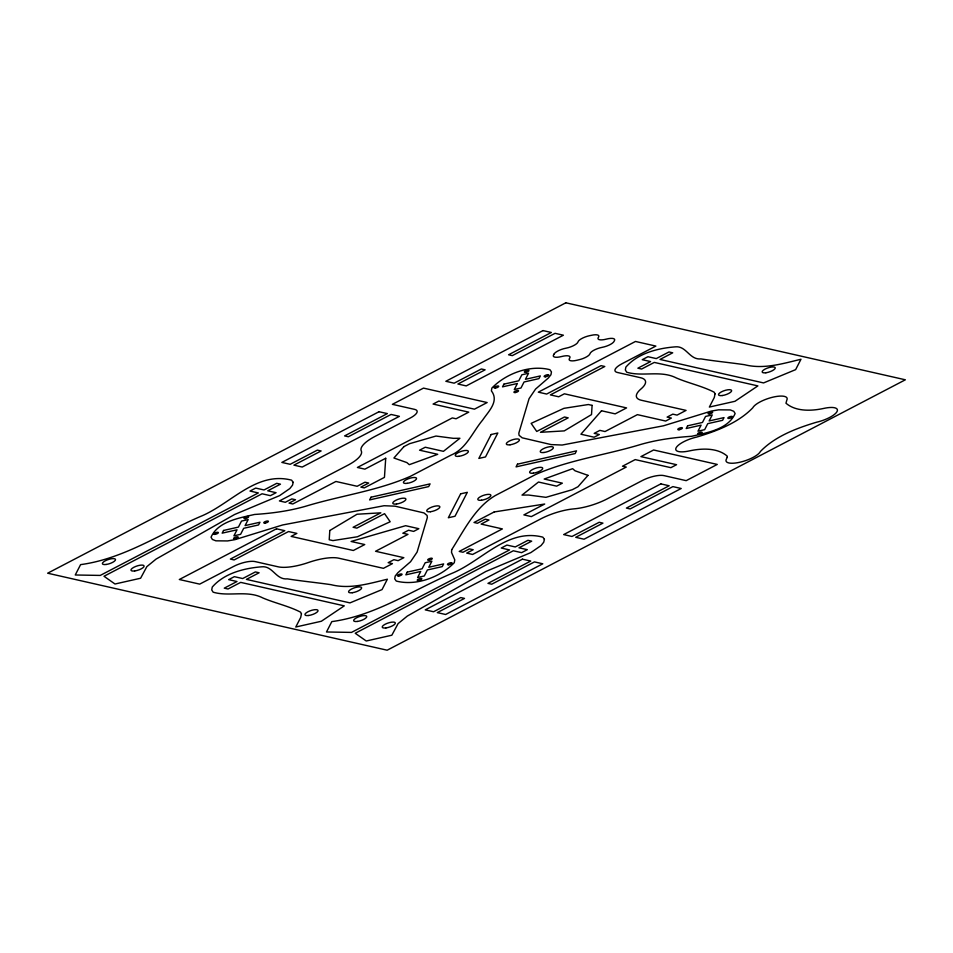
<?xml version="1.0" encoding="UTF-8"?>
<svg xmlns="http://www.w3.org/2000/svg" width="953" height="953" viewBox="0 0 953 953"><rect width="100%" height="100%" fill="white"/><g stroke="black" fill="none" stroke-linecap="round" stroke-linejoin="round"><path stroke-width="1.43" d="M301.446 613.78L300.707 617.425L295.775 627.014L321.364 621.249L344.271 605.858L240.704 582.378L228.017 589.002L224.277 588.156L236.975 581.521L228.66 579.638L234.355 576.66L242.67 578.554L255.368 571.931L259.109 572.777L246.41 579.4L349.965 602.892L382.046 589.585L387.371 579.21C369.025 583.617 349.942 589.478 331.025 584.677C316.503 582.545 301.875 581.199 287.377 578.864C275.893 580.079 272.808 565.594 261.753 566.809C244.063 568.179 224.253 573.229 212.257 587.084L211.733 589.943L213.138 592.182C229.137 596.947 247.208 589.871 262.909 597.984C275.25 603.237 288.723 606.048 300.588 612.16L301.446 613.78M715.048 393.827L714.309 397.472L709.366 407.062L734.966 401.296L757.873 385.905L654.306 362.414L641.607 369.037L637.879 368.192L650.577 361.568L642.251 359.686L647.957 356.708L656.272 358.59L668.97 351.967L672.699 352.813L660.012 359.448L763.567 382.927L795.636 369.633L800.973 359.257C782.627 363.665 763.544 369.514 744.615 364.725C730.105 362.593 715.477 361.235 700.979 358.9C689.495 360.127 686.41 345.641 675.355 346.856C657.653 348.226 637.855 353.277 625.859 367.131L625.335 369.99L626.74 372.23C642.739 376.995 660.81 369.907 676.511 378.031C688.852 383.273 702.313 386.084 714.19 392.207L715.048 393.827M451.698 549.714L451.531 552.466L454.772 559.876L454.283 562.711C440.131 577.256 416.175 586.226 396.245 581.056L394.709 578.852L395.197 576.029L397.877 572.717L410.588 561.698L417.092 552.085L427.349 517.586L427.111 515.49L423.978 512.94L395.042 506.174L384.059 505.721L282.672 524.96L234.903 539.672L227.541 540.935L215.878 540.827L212.388 539.458L211.03 537.218C217.951 521.458 239.286 517.979 254.558 514.465C271.831 513.333 289.033 511.058 305.71 506.234C340.388 495.667 377.114 490.962 410.398 476.321L450.888 455.189C466.434 448.72 472.509 432.054 482.694 419.987C488.401 411.47 499.467 401.332 491.391 390.873L491.879 388.05C506.031 373.505 529.999 364.534 549.929 369.704L551.453 371.908L550.965 374.732L548.297 378.043L535.574 389.062L529.07 398.664L518.825 433.174L519.051 435.271L522.184 437.82L551.12 444.586L562.115 445.039L663.491 425.8L711.272 411.088L718.622 409.826L730.296 409.933L733.774 411.303L735.144 413.542C728.223 429.303 706.876 432.781 691.604 436.295C674.331 437.427 657.129 439.702 640.464 444.527C605.774 455.093 569.048 459.799 535.765 474.439L495.274 495.572C475.023 507.437 463.98 530.535 451.698 549.714M329.798 530.523L329.214 539.755L332.942 540.601L357.375 536.777L390.17 521.756L384.571 513.667L356.851 528.129L353.11 527.283L380.831 512.821L357.018 514.239L329.798 530.523M592.099 405.37L591.515 414.591L564.295 430.887L540.47 432.305L568.191 417.843L564.462 416.997L536.742 431.459L531.143 423.37L563.938 408.337L588.358 404.525L592.099 405.37M385.715 458.274L384.452 477.37L364.272 487.9L360.877 487.126L368.68 483.052L364.951 482.206L357.137 486.28L335.921 481.468L292.785 503.982L289.057 503.136L295.525 499.753L291.797 498.907L285.316 502.291L279.42 500.944L347.583 465.374A32.473 10.138 -18.4 0 0 361.27 450.912A32.473 10.138 -18.4 0 1 374.958 436.438L410.171 418.069A16.237 5.075 -18.4 0 0 414.638 409.385L392.398 404.334L423.489 388.109L487.15 402.547L474.451 409.171L438.809 401.094L433.103 404.06L468.757 412.149L456.058 418.772L452.33 417.926L357.411 467.458L364.88 469.15L385.715 458.274M293.179 482.337L292.488 485.22L289.831 488.555L279.586 495.631L234.569 514.513L156.089 559.077L146.857 566.63L140.603 578.233L115.003 584.01L103.996 576.267L262.063 493.785L270.378 495.667L276.072 492.701L267.757 490.807L280.456 484.184L276.715 483.338L264.029 489.961L255.702 488.079L250.008 491.057L258.323 492.939L100.256 575.421L75.251 574.993L80.588 564.629C124.104 558.756 160.902 533.43 200.452 516.478C230.507 504.34 256.059 470.853 291.618 480.169L293.179 482.337M544.413 539.327L543.734 542.209L541.066 545.545L530.821 552.609L485.804 571.502L407.324 616.067L398.092 623.607L391.838 635.222L366.238 641L355.231 633.257L513.298 550.774L521.613 552.657L527.307 549.678L518.992 547.796L531.691 541.173L527.95 540.327L515.263 546.951L506.936 545.068L501.242 548.035L509.557 549.929L351.49 632.411L326.486 631.982L331.823 621.606C375.339 615.733 412.137 590.419 451.686 573.456C481.741 561.317 507.294 527.831 542.853 537.158L544.413 539.327M727.282 457.202L726.353 459.203A18.202 5.682 -18.4 0 0 739.814 462.253A18.202 5.682 -18.4 0 0 760.363 451.531C774.896 436.438 796.553 428.183 816.507 422.239A18.202 5.682 -18.4 0 0 837.056 411.517A18.202 5.682 -18.4 0 0 823.595 408.456C811.396 411.077 795.815 411.72 785.975 403.226L786.809 400.117A18.202 5.682 -18.4 0 0 773.348 397.067A18.202 5.682 -18.4 0 0 752.799 407.789C738.265 422.882 716.608 431.137 696.667 437.082A18.202 5.682 -18.4 0 0 676.118 447.803A18.202 5.682 -18.4 0 0 689.579 450.864C701.765 448.244 717.347 447.6 727.199 456.094L727.282 457.202M223.55 530.452L222.168 533.156L237.023 529.808L233.926 535.824L240.597 534.323L243.694 528.307L258.549 524.948L259.943 522.244L245.088 525.603L248.173 519.576L241.502 521.088L238.417 527.104L223.55 530.452M371.027 497.204L369.633 499.908L428.683 486.59L430.077 483.886L371.027 497.204M407.241 572.122L405.859 574.826L420.714 571.466L417.617 577.494L424.288 575.981L427.385 569.965L442.24 566.618L443.633 563.914L428.779 567.261L431.864 561.246L425.193 562.746L422.108 568.774L407.241 572.122M503.923 384.142L502.529 386.847L517.396 383.499L514.298 389.515L520.969 388.014L524.067 381.986L538.921 378.639L540.315 375.935L525.448 379.294L528.546 373.266L521.875 374.779L518.777 380.795L503.923 384.142M460.644 493.833L448.339 517.753L455.01 516.252L467.315 492.332L460.644 493.833M491.152 434.508L478.847 458.429L485.518 456.928L497.823 433.007L491.152 434.508M553.907 354.278L553.55 354.981A9.744 3.038 -18.4 0 0 561.651 356.517A9.744 3.038 -18.4 0 1 569.572 358.316A9.744 3.038 -18.4 0 0 576.875 360.27L578.519 359.865A9.744 3.038 -18.4 0 0 590.014 353.67A9.744 3.038 -18.4 0 1 602.105 347.357A9.744 3.038 -18.4 0 0 614.113 341.281L614.435 340.662A9.744 3.038 -18.4 0 0 606.334 339.125A9.744 3.038 -18.4 0 1 598.413 337.326A9.744 3.038 -18.4 0 0 591.11 335.373L589.502 335.706A9.744 3.038 -18.4 0 0 578.018 341.901A9.744 3.038 -18.4 0 1 565.927 348.202A9.744 3.038 -18.4 0 0 553.907 354.278M517.479 464.171L516.085 466.875L575.147 453.557L576.529 450.852L517.479 464.171M687.613 425.812L686.22 428.516L701.086 425.157L697.989 431.185L704.66 429.672L707.757 423.656L722.612 420.309L724.006 417.605L709.139 420.952L712.236 414.936L705.565 416.437L702.468 422.453L687.613 425.812M601.522 410.767L580.913 434.223L594.136 437.213L599.318 434.508L594.195 433.353L599.902 430.375L605.024 431.542L637.402 414.638L665.67 421.047L671.365 418.069L667.124 417.104L672.818 414.138L677.071 415.103L686.065 410.398L641.405 400.272A32.473 10.138 -18.4 0 1 640.964 388.991A32.473 10.138 -18.4 0 0 640.511 377.71L617.449 372.48A16.237 5.075 -18.4 0 1 621.916 363.796L655.855 346.082L635.484 341.46L538.326 392.159L546.641 394.054L601.057 365.654L604.786 366.5L550.381 394.899L558.696 396.782L564.39 393.803L626.574 407.908L615.173 413.864L601.522 410.767M403.905 446.647L393.911 458L406.86 462.574L409.313 464.683L437.725 454.319L419.57 450.197L425.264 447.231L443.431 451.341L459.906 438.273L453.318 438.332L435.997 436.045L409.611 443.681L403.905 446.647M588.013 475.368L578.006 486.721L572.312 489.699L545.926 497.335L528.593 495.036L522.006 495.095L538.493 482.027L556.647 486.149L562.353 483.171L544.187 479.049L572.61 468.685L575.052 470.794L588.013 475.368M565.844 302.792L47.65 573.206L387.156 650.208L905.35 379.794L565.844 302.792M379.02 411.72L281.862 462.419L290.177 464.302L317.385 450.114L321.125 450.96L293.917 465.147L302.232 467.041L399.39 416.342L391.075 414.448L348.321 436.76L344.593 435.914L387.347 413.602L379.02 411.72M543.019 330.584L445.849 381.283L454.176 383.177L481.372 368.978L485.113 369.824L457.905 384.023L466.22 385.905L563.39 335.206L555.063 333.324L512.321 355.624L508.58 354.778L551.334 332.478L543.019 330.584M276.489 528.808L179.319 579.507L199.689 584.129L233.64 566.416A16.237 5.075 -18.4 0 1 255.082 561.579L278.145 566.809A32.473 10.138 -18.4 0 0 308.45 562.508A32.473 10.138 -18.4 0 1 338.768 558.208L383.428 568.333L392.433 563.64L388.181 562.675L393.887 559.697L398.128 560.662L403.834 557.684L375.565 551.275L407.955 534.371L402.833 533.215L408.539 530.237L413.65 531.405L418.832 528.701L405.621 525.699L351.085 541.459L364.737 544.556L353.337 550.5L291.153 536.396L296.859 533.418L288.533 531.536L234.128 559.935L230.388 559.077L284.804 530.69L276.489 528.808M494.202 511.952L474.022 522.482L477.417 523.257L485.232 519.171L488.972 520.016L481.158 524.102L502.374 528.915L459.239 551.418L462.979 552.264L469.46 548.892L473.188 549.738L466.708 553.109L472.605 554.455L540.78 518.885A32.473 10.138 -18.4 0 1 574.028 508.854A32.473 10.138 -18.4 0 0 607.275 498.824L642.489 480.443A16.237 5.075 -18.4 0 1 663.931 475.607L686.172 480.657L717.264 464.433L653.603 449.995L640.916 456.618L676.559 464.707L670.864 467.673L635.21 459.596L622.512 466.22L626.252 467.065L531.345 516.597L523.876 514.894L544.699 504.03L494.202 511.952M660.834 483.886L563.676 534.585L571.991 536.468L599.199 522.28L602.939 523.126L575.731 537.313L584.046 539.207L681.204 488.496L672.889 486.614L630.136 508.926L626.407 508.08L669.161 485.768L660.834 483.886M522.411 559.173L425.252 609.872L433.567 611.755L460.775 597.567L464.504 598.413L437.296 612.612L445.623 614.494L542.781 563.795L534.466 561.901L491.712 584.213L487.972 583.367L530.726 561.055L522.411 559.173M545.438 376.769A2.43 0.762 -18.4 0 0 548.761 374.994A2.43 0.762 -18.4 0 0 545.116 375.482A2.43 0.762 -18.4 0 0 545.438 376.769M495.405 388.05A2.43 0.762 -18.4 0 0 498.717 386.287A2.43 0.762 -18.4 0 0 495.084 386.763A2.43 0.762 -18.4 0 0 495.405 388.05M515.216 392.541A2.43 0.762 -18.4 0 0 518.527 390.778A2.43 0.762 -18.4 0 0 514.894 391.266A2.43 0.762 -18.4 0 0 515.216 392.541M525.639 372.278A2.43 0.762 -18.4 0 0 528.951 370.503A2.43 0.762 -18.4 0 0 525.317 370.991A2.43 0.762 -18.4 0 0 525.639 372.278M729.14 418.427A2.43 0.762 -18.4 0 0 732.452 416.664A2.43 0.762 -18.4 0 0 728.807 417.152A2.43 0.762 -18.4 0 0 729.14 418.427M679.096 429.72A2.43 0.762 -18.4 0 0 682.408 427.945A2.43 0.762 -18.4 0 0 678.774 428.433A2.43 0.762 -18.4 0 0 679.096 429.72M698.906 434.211A2.43 0.762 -18.4 0 0 702.218 432.436A2.43 0.762 -18.4 0 0 698.585 432.924A2.43 0.762 -18.4 0 0 698.906 434.211M709.33 413.936A2.43 0.762 -18.4 0 0 712.641 412.172A2.43 0.762 -18.4 0 0 709.008 412.661A2.43 0.762 -18.4 0 0 709.33 413.936M398.723 576.029A2.43 0.762 -18.4 0 0 402.047 574.254A2.43 0.762 -18.4 0 0 398.402 574.742A2.43 0.762 -18.4 0 0 398.723 576.029M448.768 564.748A2.43 0.762 -18.4 0 0 452.079 562.973A2.43 0.762 -18.4 0 0 448.446 563.461A2.43 0.762 -18.4 0 0 448.768 564.748M428.957 560.245A2.43 0.762 -18.4 0 0 432.269 558.482A2.43 0.762 -18.4 0 0 428.636 558.97A2.43 0.762 -18.4 0 0 428.957 560.245M418.534 580.52A2.43 0.762 -18.4 0 0 421.845 578.745A2.43 0.762 -18.4 0 0 418.212 579.233A2.43 0.762 -18.4 0 0 418.534 580.52M215.033 534.359A2.43 0.762 -18.4 0 0 218.356 532.596A2.43 0.762 -18.4 0 0 214.711 533.084A2.43 0.762 -18.4 0 0 215.033 534.359M265.077 523.078A2.43 0.762 -18.4 0 0 268.389 521.315A2.43 0.762 -18.4 0 0 264.755 521.791A2.43 0.762 -18.4 0 0 265.077 523.078M245.266 518.587A2.43 0.762 -18.4 0 0 248.578 516.812A2.43 0.762 -18.4 0 0 244.945 517.3A2.43 0.762 -18.4 0 0 245.266 518.587M234.843 538.85A2.43 0.762 -18.4 0 0 238.155 537.087A2.43 0.762 -18.4 0 0 234.521 537.575A2.43 0.762 -18.4 0 0 234.843 538.85M396.531 504.03A6.897 2.156 -18.4 0 0 405.918 499.015A6.897 2.156 -18.4 0 0 395.614 500.396A6.897 2.156 -18.4 0 0 396.531 504.03M430.482 511.725A6.897 2.156 -18.4 0 0 439.869 506.722A6.897 2.156 -18.4 0 0 429.565 508.092A6.897 2.156 -18.4 0 0 430.482 511.725M407.169 483.35A6.897 2.156 -18.4 0 0 416.556 478.335A6.897 2.156 -18.4 0 0 406.252 479.716A6.897 2.156 -18.4 0 0 407.169 483.35M481.527 500.218A6.897 2.156 -18.4 0 0 490.914 495.203A6.897 2.156 -18.4 0 0 480.622 496.584A6.897 2.156 -18.4 0 0 481.527 500.218M458.989 456.308A6.897 2.156 -18.4 0 0 468.376 451.293A6.897 2.156 -18.4 0 0 458.071 452.675A6.897 2.156 -18.4 0 0 458.989 456.308M533.346 473.176A6.897 2.156 -18.4 0 0 542.733 468.161A6.897 2.156 -18.4 0 0 532.441 469.543A6.897 2.156 -18.4 0 0 533.346 473.176M543.984 452.496A6.897 2.156 -18.4 0 0 553.371 447.481A6.897 2.156 -18.4 0 0 543.067 448.863A6.897 2.156 -18.4 0 0 543.984 452.496M510.034 444.789A6.897 2.156 -18.4 0 0 519.421 439.786A6.897 2.156 -18.4 0 0 509.116 441.168A6.897 2.156 -18.4 0 0 510.034 444.789M352.276 592.73A6.897 2.156 -18.4 0 0 361.652 587.727A6.897 2.156 -18.4 0 0 351.359 589.109A6.897 2.156 -18.4 0 0 352.276 592.73M308.653 615.495A6.897 2.156 -18.4 0 0 318.04 610.492A6.897 2.156 -18.4 0 0 307.736 611.874A6.897 2.156 -18.4 0 0 308.653 615.495M357.363 621.451A6.897 2.156 -18.4 0 0 366.75 616.448A6.897 2.156 -18.4 0 0 356.446 617.83A6.897 2.156 -18.4 0 0 357.363 621.451M385.941 627.932A6.897 2.156 -18.4 0 0 395.328 622.928A6.897 2.156 -18.4 0 0 385.024 624.31A6.897 2.156 -18.4 0 0 385.941 627.932M722.255 395.543A6.897 2.156 -18.4 0 0 731.642 390.527A6.897 2.156 -18.4 0 0 721.338 391.909A6.897 2.156 -18.4 0 0 722.255 395.543M765.867 372.778A6.897 2.156 -18.4 0 0 775.254 367.775A6.897 2.156 -18.4 0 0 764.961 369.156A6.897 2.156 -18.4 0 0 765.867 372.778M106.128 564.474A6.897 2.156 -18.4 0 0 115.516 559.459A6.897 2.156 -18.4 0 0 105.211 560.841A6.897 2.156 -18.4 0 0 106.128 564.474M134.707 570.954A6.897 2.156 -18.4 0 0 144.094 565.939A6.897 2.156 -18.4 0 0 133.789 567.321A6.897 2.156 -18.4 0 0 134.707 570.954"/></g></svg>
